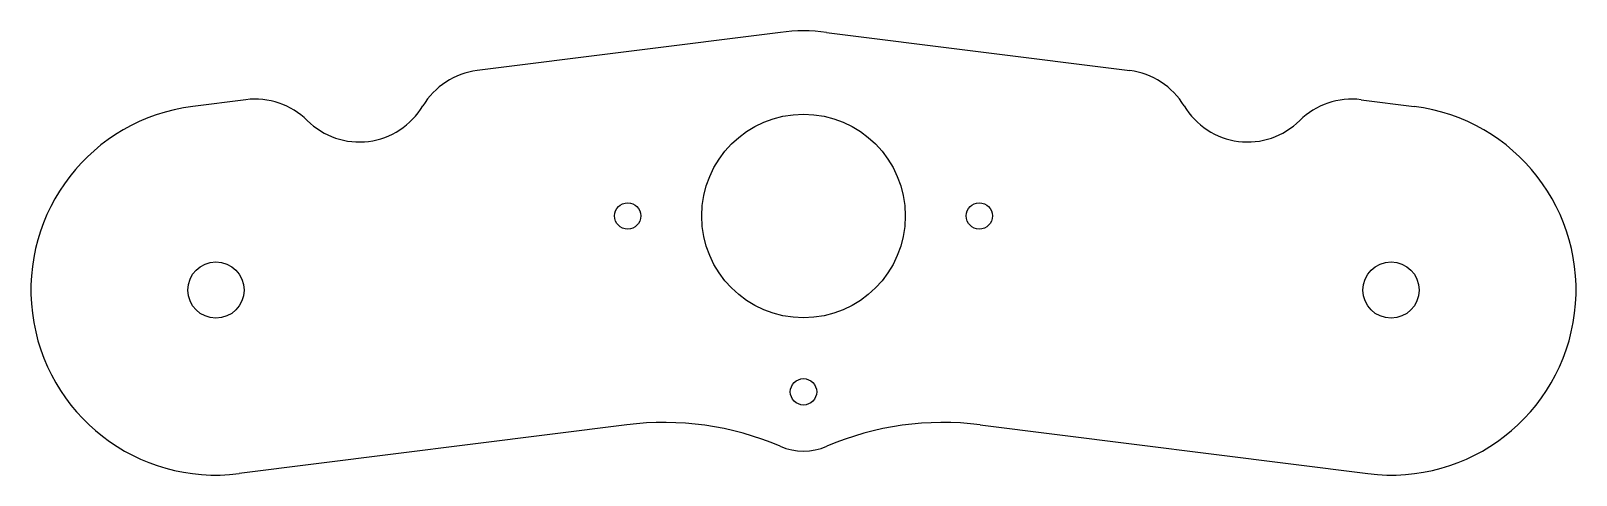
# Model space of a CAD drawing. Header units: inches. Extents: x -2.61 to 2.61, y -0.88 to 0.62.
import ezdxf

# ---------------------------------------------------------------- set-up
doc = ezdxf.new("R2010")
doc.units = ezdxf.units.IN
doc.header["$MEASUREMENT"] = 0

msp = doc.modelspace()

# ---------------------------------------------------------------- linework, layer by layer
at = {"color": 7, "linetype": 'Continuous', "lineweight": 25}
for p, q in [((-0.0781, 0.6201), (-1.1023, 0.4911)), ((0.0781, 0.6201), (1.1023, 0.4911)), ((-1.883, 0.3927), (-2.0624, 0.3701)), ((1.883, 0.3927), (2.0624, 0.3701)), ((-0.5965, -0.7051), (-1.9062, -0.8701)), ((0.5965, -0.7051), (1.9062, -0.8701))]:
    msp.add_line(p, q, dxfattribs=at)
for centre, radius in [((0, 0), 0.3438), ((-0.5938, 0), 0.0445), ((0.5938, 0), 0.0445), ((-1.9843, -0.25), 0.095), ((1.9843, -0.25), 0.095), ((0, -0.5938), 0.0445)]:
    msp.add_circle(centre, radius, dxfattribs=at)
for centre, radius, start, end in [((0, 0), 0.625, 82.8192, 97.1808), ((-1.0711, 0.243), 0.25, 97.1808, 149.072), ((1.0711, 0.243), 0.25, 30.928, 82.8192), ((-1.9843, -0.25), 0.625, 97.1808, 277.1808), ((-1.8518, 0.1447), 0.25, 45.2896, 97.1808), ((-1.5, 0.5), 0.25, 225.2896, 329.072), ((1.5, 0.5), 0.25, 210.928, 314.7104), ((1.8518, 0.1447), 0.25, 82.8192, 134.7104), ((1.9843, -0.25), 0.625, 262.8192, 82.8192), ((-0.4715, -1.6972), 1, 66.8649, 97.1808), ((0.4715, -1.6972), 1, 82.8192, 113.1351), ((0, -0.5938), 0.2, 246.8649, 293.1351)]:
    msp.add_arc(centre, radius, start, end, dxfattribs=at)

doc.saveas('drawing.dxf')
